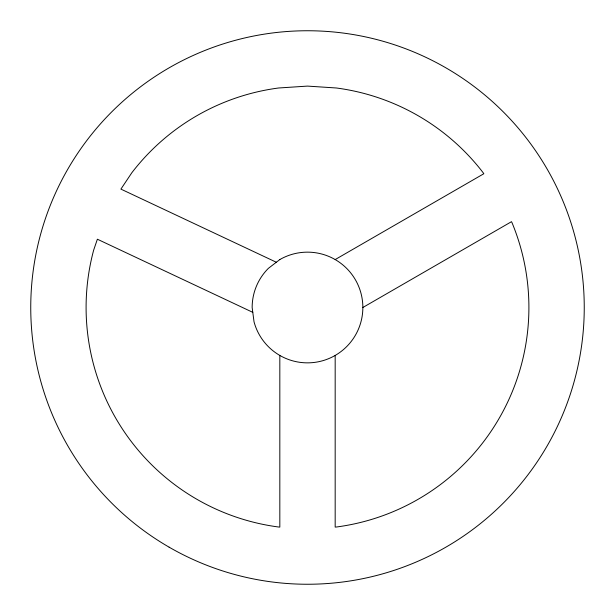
<?xml version="1.0" encoding="UTF-8"?>
<svg xmlns="http://www.w3.org/2000/svg" width="615" height="615" viewBox="0 0 615 615"><rect width="100%" height="100%" fill="white"/><g stroke="black" fill="none" stroke-linecap="round" stroke-linejoin="round"><path stroke-width="0.92" d="M335.175 259.568L483.828 173.738L483.152 172.723A221.4 221.4 0 0 0 336.397 87.991L307.5 86.1L278.603 87.991A221.4 221.4 0 0 0 131.848 172.723L120.901 189.105L276.327 262.244M362.85 307.5L511.503 221.677L512.049 222.776A221.4 221.4 0 0 1 336.397 527.009L335.175 527.086L335.175 355.432M252.788 312.343L97.378 239.212L93.641 250.197A221.4 221.4 0 0 0 278.603 527.009L279.825 527.086L279.825 355.432M279.825 259.568L268.363 268.363A55.35 55.35 0 0 0 252.15 307.5L254.033 321.822A55.35 55.35 0 0 0 326.434 359.514A55.35 55.35 0 0 0 357.661 284.107A55.35 55.35 0 0 0 279.825 259.568M169.125 547.173A276.75 276.75 0 0 0 584.25 307.5A276.75 276.75 0 0 0 169.125 67.827A276.75 276.75 0 0 0 169.125 547.173"/></g></svg>
